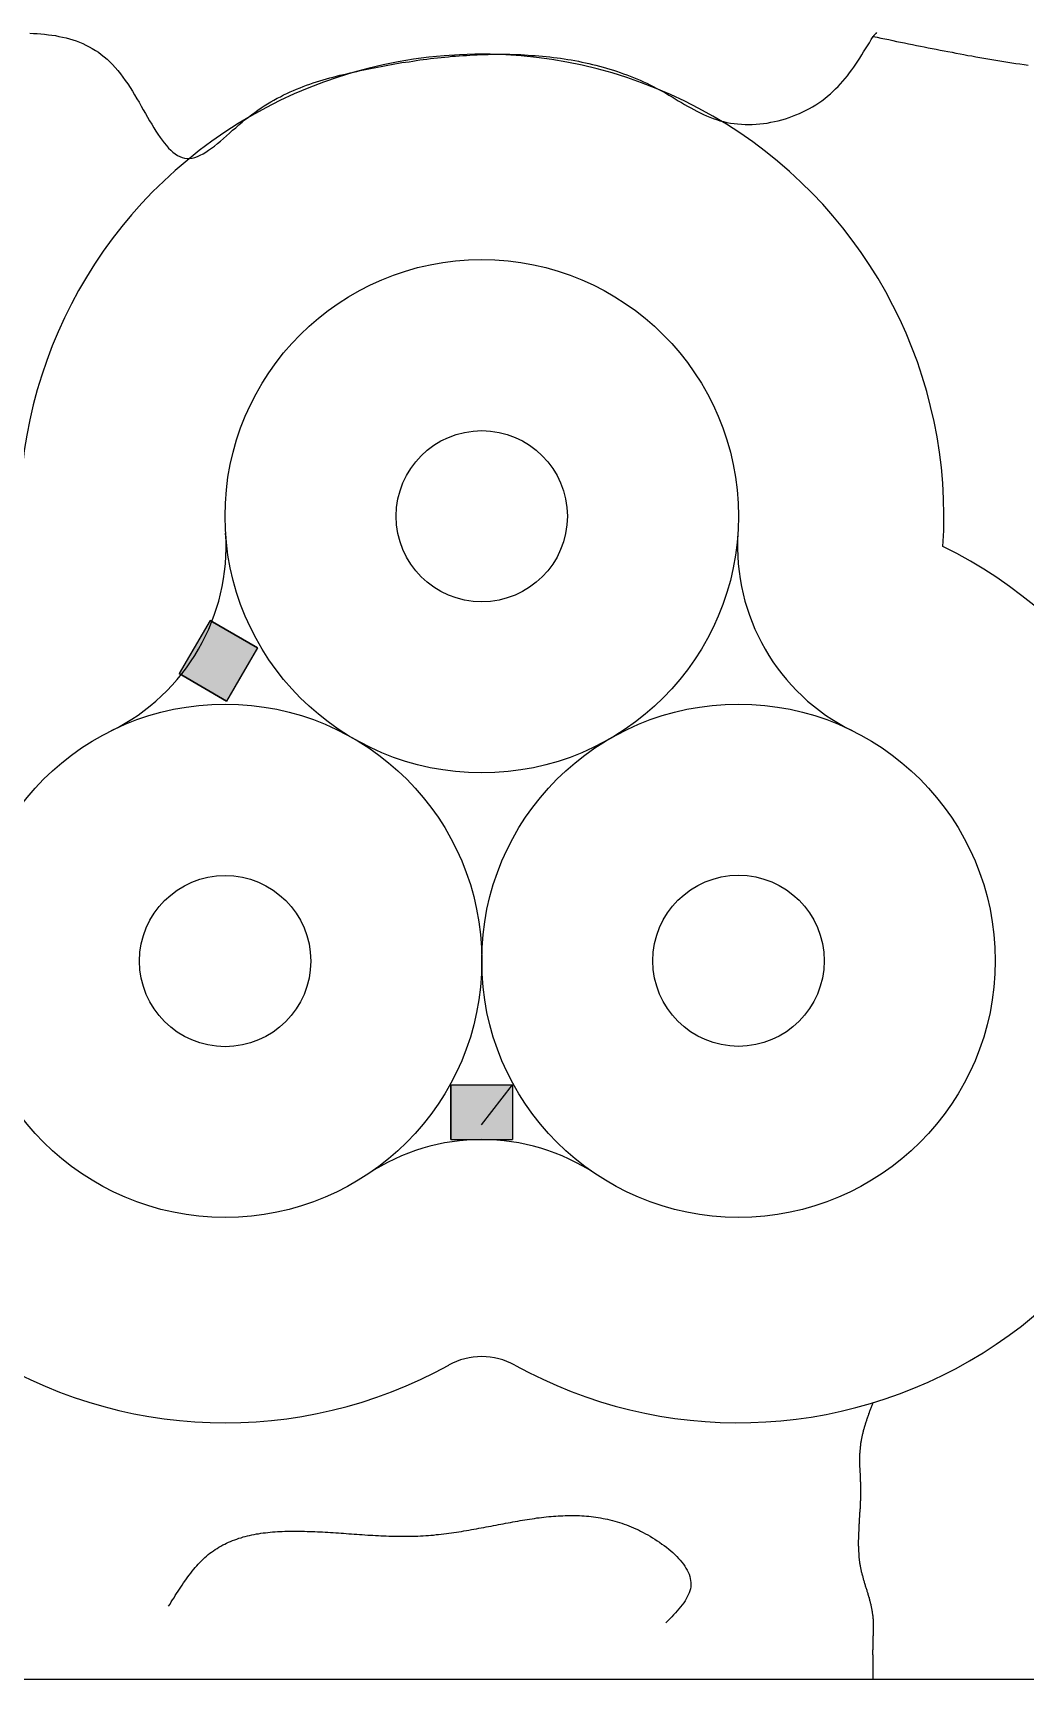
# Model space of a CAD drawing. Extents: x 443 to 1217, y -1921 to -677.
# Drawn here: x 666.77 to 676.18, y -761.3 to -745.69 of the extents above; entities that cross this region are included whole.
import ezdxf

# ---------------------------------------------------------------- set-up
doc = ezdxf.new("R2010")
doc.units = 0
doc.header["$MEASUREMENT"] = 0
for name, color, linetype in [('1', 7, 'CONTINUOUS'), ('3', 8, 'CONTINUOUS'), ('5', 7, 'CONTINUOUS')]:
    doc.layers.add(name, color=color, linetype=linetype)

msp = doc.modelspace()

# ---------------------------------------------------------------- linework, layer by layer
at = {"layer": '1', "color": 7}
for p, q in [((666.737, -745.69), (666.773, -745.693)), ((666.773, -745.693), (666.808, -745.694)), ((666.808, -745.694), (666.843, -745.696)), ((666.843, -745.696), (666.878, -745.699)), ((666.878, -745.699), (666.913, -745.704)), ((666.913, -745.704), (666.947, -745.708)), ((666.947, -745.708), (666.981, -745.713)), ((666.981, -745.713), (667.014, -745.72)), ((667.014, -745.72), (667.048, -745.726)), ((667.048, -745.726), (667.081, -745.734)), ((667.081, -745.734), (667.113, -745.743)), ((667.113, -745.743), (667.145, -745.753)), ((667.145, -745.753), (667.178, -745.763)), ((667.178, -745.763), (667.208, -745.775)), ((667.208, -745.775), (667.24, -745.789)), ((667.24, -745.789), (667.27, -745.803)), ((667.27, -745.803), (667.3, -745.818)), ((667.3, -745.818), (667.33, -745.834)), ((674.664, -745.839), (674.682, -745.809)), ((674.682, -745.809), (674.7, -745.78)), ((674.7, -745.78), (674.717, -745.75)), ((674.717, -745.75), (674.735, -745.72)), ((674.743, -745.711), (674.735, -745.72)), ((674.735, -745.72), (674.773, -745.727)), ((674.753, -745.702), (674.743, -745.711)), ((674.761, -745.694), (674.753, -745.702)), ((674.769, -745.684), (674.761, -745.694)), ((674.773, -745.727), (674.81, -745.736)), ((674.81, -745.736), (674.847, -745.744)), ((674.847, -745.744), (674.884, -745.751)), ((674.884, -745.751), (674.922, -745.759)), ((674.922, -745.759), (674.959, -745.767)), ((674.959, -745.767), (674.996, -745.774)), ((674.996, -745.774), (675.034, -745.782)), ((675.034, -745.782), (675.071, -745.79)), ((675.071, -745.79), (675.108, -745.797)), ((675.108, -745.797), (675.147, -745.805)), ((675.147, -745.805), (675.184, -745.812)), ((675.184, -745.812), (675.221, -745.82)), ((675.221, -745.82), (675.259, -745.828)), ((667.33, -745.834), (667.359, -745.853)), ((667.359, -745.853), (667.388, -745.871)), ((667.388, -745.871), (667.415, -745.892)), ((667.415, -745.892), (667.444, -745.914)), ((667.444, -745.914), (667.47, -745.937)), ((667.47, -745.937), (667.497, -745.961)), ((667.497, -745.961), (667.522, -745.987)), ((670.201, -745.981), (670.235, -745.975)), ((670.235, -745.975), (670.267, -745.969)), ((670.267, -745.969), (670.301, -745.964)), ((670.301, -745.964), (670.335, -745.96)), ((670.335, -745.96), (670.369, -745.954)), ((670.369, -745.954), (670.401, -745.95)), ((670.401, -745.95), (670.435, -745.944)), ((670.435, -745.944), (670.469, -745.94)), ((670.469, -745.94), (670.503, -745.936)), ((670.503, -745.936), (670.537, -745.931)), ((670.537, -745.931), (670.57, -745.927)), ((670.57, -745.927), (670.604, -745.924)), ((670.604, -745.924), (670.638, -745.919)), ((670.638, -745.919), (670.673, -745.916)), ((670.673, -745.916), (670.707, -745.913)), ((670.707, -745.913), (670.74, -745.909)), ((670.74, -745.909), (670.774, -745.907)), ((670.774, -745.907), (670.809, -745.904)), ((670.809, -745.904), (670.843, -745.902)), ((670.843, -745.902), (670.878, -745.9)), ((670.878, -745.9), (670.912, -745.898)), ((670.912, -745.898), (670.945, -745.895)), ((670.945, -745.895), (670.98, -745.894)), ((670.98, -745.894), (671.014, -745.893)), ((671.014, -745.893), (671.049, -745.892)), ((671.049, -745.892), (671.084, -745.891)), ((671.084, -745.891), (671.117, -745.89)), ((671.117, -745.89), (671.152, -745.89)), ((671.152, -745.89), (671.187, -745.889)), ((671.187, -745.889), (671.221, -745.89)), ((671.221, -745.89), (671.256, -745.89)), ((671.256, -745.89), (671.29, -745.89)), ((671.29, -745.89), (671.325, -745.891)), ((671.325, -745.891), (671.359, -745.892)), ((671.359, -745.892), (671.393, -745.893)), ((671.393, -745.893), (671.428, -745.895)), ((671.428, -745.895), (671.463, -745.898)), ((671.463, -745.898), (671.497, -745.9)), ((671.497, -745.9), (671.532, -745.902)), ((671.532, -745.902), (671.565, -745.905)), ((671.565, -745.905), (671.6, -745.908)), ((671.6, -745.908), (671.634, -745.912)), ((671.634, -745.912), (671.669, -745.915)), ((671.669, -745.915), (671.703, -745.919)), ((671.703, -745.919), (671.738, -745.924)), ((671.738, -745.924), (671.771, -745.928)), ((671.771, -745.928), (671.805, -745.933)), ((671.805, -745.933), (671.839, -745.939)), ((671.839, -745.939), (671.873, -745.944)), ((671.873, -745.944), (671.907, -745.95)), ((671.907, -745.95), (671.94, -745.956)), ((671.94, -745.956), (671.974, -745.964)), ((671.974, -745.964), (672.008, -745.971)), ((672.008, -745.971), (672.041, -745.978)), ((672.041, -745.978), (672.074, -745.986)), ((674.572, -745.983), (674.591, -745.954)), ((674.591, -745.954), (674.609, -745.926)), ((674.609, -745.926), (674.628, -745.896)), ((674.628, -745.896), (674.646, -745.868)), ((674.646, -745.868), (674.664, -745.839)), ((675.259, -745.828), (675.296, -745.834)), ((675.296, -745.834), (675.334, -745.842)), ((675.334, -745.842), (675.371, -745.85)), ((675.371, -745.85), (675.409, -745.857)), ((675.409, -745.857), (675.446, -745.864)), ((675.446, -745.864), (675.484, -745.871)), ((675.484, -745.871), (675.521, -745.878)), ((675.521, -745.878), (675.56, -745.886)), ((675.56, -745.886), (675.597, -745.892)), ((675.597, -745.892), (675.635, -745.9)), ((675.635, -745.9), (675.673, -745.906)), ((675.673, -745.906), (675.71, -745.913)), ((675.71, -745.913), (675.748, -745.92)), ((675.748, -745.92), (675.786, -745.927)), ((675.786, -745.927), (675.824, -745.933)), ((675.824, -745.933), (675.863, -745.94)), ((675.863, -745.94), (675.9, -745.947)), ((675.9, -745.947), (675.938, -745.952)), ((675.938, -745.952), (675.976, -745.959)), ((675.976, -745.959), (676.014, -745.965)), ((676.014, -745.965), (676.052, -745.971)), ((676.052, -745.971), (676.09, -745.976)), ((676.09, -745.976), (676.128, -745.981)), ((667.522, -745.987), (667.547, -746.015)), ((667.547, -746.015), (667.572, -746.044)), ((667.572, -746.044), (667.596, -746.074)), ((667.596, -746.074), (667.62, -746.106)), ((667.62, -746.106), (667.643, -746.138)), ((669.487, -746.142), (669.52, -746.132)), ((669.52, -746.132), (669.551, -746.123)), ((669.551, -746.123), (669.583, -746.114)), ((669.583, -746.114), (669.615, -746.106)), ((669.615, -746.106), (669.646, -746.097)), ((669.646, -746.097), (669.679, -746.089)), ((669.679, -746.089), (669.711, -746.082)), ((669.711, -746.082), (669.743, -746.074)), ((669.743, -746.074), (669.775, -746.066)), ((669.775, -746.066), (669.808, -746.059)), ((669.808, -746.059), (669.84, -746.052)), ((669.84, -746.052), (669.872, -746.045)), ((669.872, -746.045), (669.905, -746.038)), ((669.905, -746.038), (669.937, -746.032)), ((669.937, -746.032), (669.97, -746.025)), ((669.97, -746.025), (670.003, -746.018)), ((670.003, -746.018), (670.036, -746.012)), ((670.036, -746.012), (670.069, -746.005)), ((670.069, -746.005), (670.102, -745.999)), ((670.102, -745.999), (670.134, -745.992)), ((670.134, -745.992), (670.168, -745.987)), ((670.168, -745.987), (670.201, -745.981)), ((672.074, -745.986), (672.107, -745.994)), ((672.107, -745.994), (672.141, -746.003)), ((672.141, -746.003), (672.174, -746.012)), ((672.174, -746.012), (672.206, -746.021)), ((672.206, -746.021), (672.239, -746.03)), ((672.239, -746.03), (672.272, -746.041)), ((672.272, -746.041), (672.303, -746.051)), ((672.303, -746.051), (672.336, -746.062)), ((672.336, -746.062), (672.368, -746.074)), ((672.368, -746.074), (672.4, -746.085)), ((672.4, -746.085), (672.432, -746.098)), ((672.432, -746.098), (672.463, -746.11)), ((672.463, -746.11), (672.495, -746.123)), ((672.495, -746.123), (672.526, -746.136)), ((672.526, -746.136), (672.557, -746.15)), ((674.449, -746.145), (674.471, -746.119)), ((674.471, -746.119), (674.492, -746.093)), ((674.492, -746.093), (674.512, -746.065)), ((674.512, -746.065), (674.533, -746.038)), ((674.533, -746.038), (674.553, -746.011)), ((674.553, -746.011), (674.572, -745.983)), ((676.128, -745.981), (676.167, -745.988)), ((676.167, -745.988), (676.205, -745.992)), ((667.643, -746.138), (667.666, -746.171)), ((667.666, -746.171), (667.688, -746.205)), ((667.688, -746.205), (667.71, -746.24)), ((667.71, -746.24), (667.73, -746.275)), ((667.73, -746.275), (667.752, -746.311)), ((669.083, -746.307), (669.114, -746.292)), ((669.114, -746.292), (669.145, -746.276)), ((669.145, -746.276), (669.175, -746.262)), ((669.175, -746.262), (669.206, -746.247)), ((669.206, -746.247), (669.238, -746.233)), ((669.238, -746.233), (669.268, -746.22)), ((669.268, -746.22), (669.3, -746.207)), ((669.3, -746.207), (669.33, -746.195)), ((669.33, -746.195), (669.362, -746.184)), ((669.362, -746.184), (669.393, -746.172)), ((669.393, -746.172), (669.425, -746.162)), ((669.425, -746.162), (669.457, -746.151)), ((669.457, -746.151), (669.487, -746.142)), ((672.557, -746.15), (672.588, -746.165)), ((672.588, -746.165), (672.619, -746.18)), ((672.619, -746.18), (672.65, -746.195)), ((672.65, -746.195), (672.679, -746.21)), ((672.679, -746.21), (672.71, -746.227)), ((672.71, -746.227), (672.74, -746.243)), ((672.74, -746.243), (672.77, -746.26)), ((672.77, -746.26), (672.799, -746.278)), ((672.799, -746.278), (672.829, -746.295)), ((674.278, -746.309), (674.304, -746.288)), ((674.304, -746.288), (674.33, -746.266)), ((674.33, -746.266), (674.355, -746.243)), ((674.355, -746.243), (674.379, -746.219)), ((674.379, -746.219), (674.403, -746.195)), ((674.403, -746.195), (674.426, -746.17)), ((674.426, -746.17), (674.449, -746.145)), ((667.752, -746.311), (667.773, -746.345)), ((667.773, -746.345), (667.794, -746.381)), ((667.794, -746.381), (667.814, -746.416)), ((667.814, -746.416), (667.834, -746.451)), ((668.841, -746.463), (668.87, -746.441)), ((668.87, -746.441), (668.901, -746.42)), ((668.901, -746.42), (668.931, -746.399)), ((668.931, -746.399), (668.961, -746.379)), ((668.961, -746.379), (668.991, -746.361)), ((668.991, -746.361), (669.022, -746.342)), ((669.022, -746.342), (669.052, -746.325)), ((669.052, -746.325), (669.083, -746.307)), ((672.829, -746.295), (672.858, -746.313)), ((672.858, -746.313), (672.887, -746.33)), ((672.887, -746.33), (672.917, -746.348)), ((672.917, -746.348), (672.946, -746.365)), ((672.946, -746.365), (672.976, -746.381)), ((672.976, -746.381), (673.006, -746.399)), ((673.006, -746.399), (673.036, -746.415)), ((673.036, -746.415), (673.065, -746.43)), ((673.065, -746.43), (673.096, -746.446)), ((673.096, -746.446), (673.126, -746.461)), ((674.037, -746.451), (674.07, -746.436)), ((674.07, -746.436), (674.101, -746.421)), ((674.101, -746.421), (674.132, -746.404)), ((674.132, -746.404), (674.162, -746.387)), ((674.162, -746.387), (674.193, -746.368)), ((674.193, -746.368), (674.221, -746.35)), ((674.221, -746.35), (674.25, -746.33)), ((674.25, -746.33), (674.278, -746.309)), ((667.834, -746.451), (667.853, -746.486)), ((667.853, -746.486), (667.874, -746.52)), ((667.874, -746.52), (667.894, -746.554)), ((667.894, -746.554), (667.913, -746.586)), ((667.913, -746.586), (667.933, -746.618)), ((668.661, -746.611), (668.69, -746.586)), ((668.69, -746.586), (668.721, -746.56)), ((668.721, -746.56), (668.75, -746.535)), ((668.75, -746.535), (668.78, -746.51)), ((668.78, -746.51), (668.81, -746.486)), ((668.81, -746.486), (668.841, -746.463)), ((673.126, -746.461), (673.157, -746.474)), ((673.157, -746.474), (673.188, -746.487)), ((673.188, -746.487), (673.22, -746.499)), ((673.22, -746.499), (673.251, -746.51)), ((673.251, -746.51), (673.283, -746.52)), ((673.283, -746.52), (673.316, -746.529)), ((673.316, -746.529), (673.349, -746.536)), ((673.349, -746.536), (673.383, -746.543)), ((673.383, -746.543), (673.417, -746.547)), ((673.417, -746.547), (673.451, -746.551)), ((673.451, -746.551), (673.486, -746.554)), ((673.486, -746.554), (673.521, -746.556)), ((673.521, -746.556), (673.555, -746.556)), ((673.555, -746.556), (673.59, -746.556)), ((673.59, -746.556), (673.625, -746.554)), ((673.625, -746.554), (673.66, -746.55)), ((673.66, -746.55), (673.696, -746.547)), ((673.696, -746.547), (673.731, -746.542)), ((673.731, -746.542), (673.766, -746.535)), ((673.766, -746.535), (673.801, -746.529)), ((673.801, -746.529), (673.836, -746.52)), ((673.836, -746.52), (673.869, -746.511)), ((673.869, -746.511), (673.904, -746.501)), ((673.904, -746.501), (673.938, -746.49)), ((673.938, -746.49), (673.972, -746.478)), ((673.972, -746.478), (674.004, -746.465)), ((674.004, -746.465), (674.037, -746.451)), ((667.933, -746.618), (667.953, -746.648)), ((667.953, -746.648), (667.973, -746.678)), ((667.973, -746.678), (667.993, -746.705)), ((667.993, -746.705), (668.013, -746.731)), ((668.013, -746.731), (668.033, -746.756)), ((668.033, -746.756), (668.054, -746.779)), ((668.46, -746.78), (668.489, -746.76)), ((668.489, -746.76), (668.517, -746.737)), ((668.517, -746.737), (668.545, -746.713)), ((668.545, -746.713), (668.574, -746.689)), ((668.574, -746.689), (668.603, -746.664)), ((668.603, -746.664), (668.632, -746.637)), ((668.632, -746.637), (668.661, -746.611)), ((668.054, -746.779), (668.075, -746.8)), ((668.075, -746.8), (668.095, -746.818)), ((668.095, -746.818), (668.117, -746.835)), ((668.117, -746.835), (668.139, -746.849)), ((668.139, -746.849), (668.161, -746.86)), ((668.161, -746.86), (668.183, -746.869)), ((668.183, -746.869), (668.205, -746.875)), ((668.205, -746.875), (668.229, -746.878)), ((668.229, -746.878), (668.253, -746.878)), ((668.253, -746.878), (668.277, -746.875)), ((668.277, -746.875), (668.302, -746.869)), ((668.302, -746.869), (668.328, -746.86)), ((668.328, -746.86), (668.354, -746.848)), ((668.354, -746.848), (668.38, -746.835)), ((668.38, -746.835), (668.406, -746.818)), ((668.406, -746.818), (668.433, -746.8)), ((668.433, -746.8), (668.46, -746.78)), ((674.694, -758.792), (674.696, -758.785)), ((674.696, -758.785), (674.7, -758.777)), ((674.7, -758.777), (674.703, -758.769)), ((674.703, -758.769), (674.705, -758.761)), ((674.705, -758.761), (674.708, -758.753)), ((674.708, -758.753), (674.712, -758.745)), ((674.712, -758.745), (674.714, -758.738)), ((674.714, -758.738), (674.717, -758.729)), ((674.717, -758.729), (674.72, -758.721)), ((674.72, -758.721), (674.723, -758.714)), ((674.723, -758.714), (674.726, -758.706)), ((674.726, -758.706), (674.729, -758.697)), ((674.729, -758.697), (674.732, -758.69)), ((674.732, -758.69), (674.735, -758.682)), ((674.645, -758.944), (674.647, -758.936)), ((674.647, -758.936), (674.65, -758.927)), ((674.65, -758.927), (674.653, -758.92)), ((674.653, -758.92), (674.655, -758.912)), ((674.655, -758.912), (674.657, -758.903)), ((674.657, -758.903), (674.659, -758.896)), ((674.659, -758.896), (674.662, -758.888)), ((674.662, -758.888), (674.664, -758.881)), ((674.664, -758.881), (674.667, -758.872)), ((674.667, -758.872), (674.669, -758.864)), ((674.669, -758.864), (674.672, -758.857)), ((674.672, -758.857), (674.675, -758.848)), ((674.675, -758.848), (674.677, -758.84)), ((674.677, -758.84), (674.68, -758.833)), ((674.68, -758.833), (674.682, -758.825)), ((674.682, -758.825), (674.686, -758.816)), ((674.686, -758.816), (674.688, -758.809)), ((674.688, -758.809), (674.691, -758.801)), ((674.691, -758.801), (674.694, -758.792)), ((674.616, -759.105), (674.617, -759.097)), ((674.617, -759.097), (674.618, -759.089)), ((674.618, -759.081), (674.619, -759.073)), ((674.618, -759.089), (674.618, -759.081)), ((674.619, -759.073), (674.62, -759.065)), ((674.62, -759.065), (674.622, -759.057)), ((674.622, -759.057), (674.623, -759.048)), ((674.623, -759.048), (674.625, -759.041)), ((674.625, -759.041), (674.626, -759.032)), ((674.626, -759.032), (674.628, -759.024)), ((674.628, -759.024), (674.629, -759.016)), ((674.629, -759.016), (674.631, -759.008)), ((674.631, -759.008), (674.632, -759)), ((674.632, -759), (674.634, -758.992)), ((674.634, -758.992), (674.635, -758.984)), ((674.635, -758.984), (674.638, -758.976)), ((674.638, -758.976), (674.64, -758.968)), ((674.64, -758.968), (674.642, -758.96)), ((674.642, -758.96), (674.644, -758.951)), ((674.644, -758.951), (674.645, -758.944)), ((674.61, -759.204), (674.611, -759.196)), ((674.61, -759.213), (674.61, -759.204)), ((674.61, -759.221), (674.61, -759.213)), ((674.61, -759.229), (674.61, -759.221)), ((674.61, -759.237), (674.61, -759.229)), ((674.61, -759.246), (674.61, -759.237)), ((674.611, -759.254), (674.61, -759.246)), ((674.611, -759.163), (674.613, -759.155)), ((674.611, -759.172), (674.611, -759.163)), ((674.611, -759.179), (674.611, -759.172)), ((674.611, -759.188), (674.611, -759.179)), ((674.611, -759.196), (674.611, -759.188)), ((674.611, -759.262), (674.611, -759.254)), ((674.613, -759.147), (674.614, -759.138)), ((674.613, -759.155), (674.613, -759.147)), ((674.614, -759.13), (674.615, -759.121)), ((674.614, -759.138), (674.614, -759.13)), ((674.615, -759.114), (674.616, -759.105)), ((674.615, -759.121), (674.615, -759.114)), ((674.611, -759.271), (674.611, -759.262)), ((674.611, -759.278), (674.611, -759.271)), ((674.611, -759.287), (674.611, -759.278)), ((674.611, -759.296), (674.611, -759.287)), ((674.613, -759.303), (674.611, -759.296)), ((674.613, -759.312), (674.613, -759.303)), ((674.613, -759.321), (674.613, -759.312)), ((674.614, -759.329), (674.613, -759.321)), ((674.614, -759.337), (674.614, -759.329)), ((674.614, -759.346), (674.614, -759.337)), ((674.615, -759.354), (674.614, -759.346)), ((674.615, -759.362), (674.615, -759.354)), ((674.615, -759.371), (674.615, -759.362)), ((674.615, -759.379), (674.615, -759.371)), ((674.616, -759.387), (674.615, -759.379)), ((674.616, -759.396), (674.616, -759.387)), ((674.616, -759.405), (674.616, -759.396)), ((674.617, -759.412), (674.616, -759.405)), ((674.617, -759.421), (674.617, -759.412)), ((674.617, -759.43), (674.617, -759.421)), ((674.618, -759.437), (674.617, -759.43)), ((674.618, -759.446), (674.618, -759.437)), ((674.618, -759.455), (674.618, -759.446)), ((674.618, -759.463), (674.618, -759.455)), ((674.619, -759.471), (674.618, -759.463)), ((674.619, -759.48), (674.619, -759.471)), ((674.619, -759.489), (674.619, -759.48)), ((674.619, -759.496), (674.619, -759.489)), ((674.619, -759.505), (674.619, -759.496)), ((674.619, -759.514), (674.619, -759.505)), ((674.619, -759.521), (674.619, -759.514)), ((674.619, -759.53), (674.619, -759.521)), ((674.619, -759.539), (674.619, -759.53)), ((674.619, -759.548), (674.619, -759.539)), ((674.619, -759.555), (674.619, -759.548)), ((674.619, -759.564), (674.619, -759.555)), ((674.619, -759.573), (674.619, -759.564)), ((674.611, -759.724), (674.613, -759.715)), ((674.613, -759.707), (674.614, -759.699)), ((674.613, -759.715), (674.613, -759.707)), ((674.614, -759.69), (674.615, -759.682)), ((674.614, -759.699), (674.614, -759.69)), ((674.615, -759.665), (674.616, -759.657)), ((674.615, -759.673), (674.615, -759.665)), ((674.615, -759.682), (674.615, -759.673)), ((674.616, -759.64), (674.617, -759.631)), ((674.616, -759.648), (674.616, -759.64)), ((674.616, -759.657), (674.616, -759.648)), ((674.617, -759.614), (674.618, -759.606)), ((674.617, -759.623), (674.617, -759.614)), ((674.617, -759.631), (674.617, -759.623)), ((674.618, -759.58), (674.619, -759.573)), ((674.618, -759.589), (674.618, -759.58)), ((674.618, -759.598), (674.618, -759.589)), ((674.618, -759.606), (674.618, -759.598)), ((670.95, -759.882), (670.973, -759.878)), ((670.973, -759.878), (670.997, -759.873)), ((670.997, -759.873), (671.019, -759.869)), ((671.019, -759.869), (671.042, -759.865)), ((671.042, -759.865), (671.066, -759.86)), ((671.066, -759.86), (671.089, -759.856)), ((671.089, -759.856), (671.112, -759.852)), ((671.112, -759.852), (671.136, -759.847)), ((671.136, -759.847), (671.159, -759.842)), ((671.159, -759.842), (671.182, -759.837)), ((671.182, -759.837), (671.205, -759.833)), ((671.205, -759.833), (671.228, -759.829)), ((671.228, -759.829), (671.25, -759.824)), ((671.25, -759.824), (671.273, -759.82)), ((671.273, -759.82), (671.296, -759.817)), ((671.296, -759.817), (671.319, -759.812)), ((671.319, -759.812), (671.342, -759.808)), ((671.342, -759.808), (671.365, -759.804)), ((671.365, -759.804), (671.388, -759.8)), ((671.388, -759.8), (671.411, -759.796)), ((671.411, -759.796), (671.434, -759.793)), ((671.434, -759.793), (671.456, -759.788)), ((671.456, -759.788), (671.478, -759.785)), ((671.478, -759.785), (671.501, -759.782)), ((671.501, -759.782), (671.524, -759.779)), ((671.524, -759.779), (671.547, -759.775)), ((671.547, -759.775), (671.569, -759.773)), ((671.569, -759.773), (671.592, -759.77)), ((671.592, -759.77), (671.614, -759.768)), ((671.614, -759.768), (671.636, -759.764)), ((671.636, -759.764), (671.659, -759.762)), ((671.659, -759.762), (671.682, -759.76)), ((671.682, -759.76), (671.704, -759.759)), ((671.704, -759.759), (671.727, -759.757)), ((671.727, -759.757), (671.748, -759.756)), ((671.748, -759.756), (671.771, -759.755)), ((671.771, -759.755), (671.793, -759.754)), ((671.793, -759.754), (671.816, -759.752)), ((671.816, -759.752), (671.838, -759.751)), ((671.838, -759.751), (671.861, -759.751)), ((671.861, -759.751), (671.883, -759.751)), ((671.883, -759.751), (671.905, -759.751)), ((671.905, -759.751), (671.927, -759.752)), ((671.927, -759.752), (671.95, -759.752)), ((671.95, -759.752), (671.972, -759.754)), ((671.972, -759.754), (671.995, -759.756)), ((671.995, -759.756), (672.017, -759.757)), ((672.017, -759.757), (672.039, -759.759)), ((672.039, -759.759), (672.061, -759.761)), ((672.061, -759.761), (672.084, -759.764)), ((672.084, -759.764), (672.106, -759.768)), ((672.106, -759.768), (672.129, -759.771)), ((672.129, -759.771), (672.151, -759.774)), ((672.151, -759.774), (672.174, -759.779)), ((672.174, -759.779), (672.195, -759.783)), ((672.195, -759.783), (672.218, -759.787)), ((672.218, -759.787), (672.24, -759.793)), ((672.24, -759.793), (672.263, -759.798)), ((672.263, -759.798), (672.285, -759.805)), ((672.285, -759.805), (672.308, -759.811)), ((672.308, -759.811), (672.329, -759.818)), ((672.329, -759.818), (672.352, -759.825)), ((672.352, -759.825), (672.374, -759.833)), ((672.374, -759.833), (672.397, -759.841)), ((672.397, -759.841), (672.419, -759.849)), ((672.419, -759.849), (672.442, -759.858)), ((672.442, -759.858), (672.463, -759.868)), ((672.463, -759.868), (672.486, -759.878)), ((672.486, -759.878), (672.509, -759.889)), ((674.603, -759.866), (674.604, -759.858)), ((674.603, -759.875), (674.603, -759.866)), ((674.603, -759.883), (674.603, -759.875)), ((674.604, -759.849), (674.605, -759.841)), ((674.604, -759.858), (674.604, -759.849)), ((674.605, -759.833), (674.606, -759.824)), ((674.605, -759.841), (674.605, -759.833)), ((674.606, -759.808), (674.607, -759.799)), ((674.606, -759.816), (674.606, -759.808)), ((674.606, -759.824), (674.606, -759.816)), ((674.607, -759.791), (674.608, -759.783)), ((674.607, -759.799), (674.607, -759.791)), ((674.608, -759.774), (674.609, -759.766)), ((674.608, -759.783), (674.608, -759.774)), ((674.609, -759.757), (674.61, -759.749)), ((674.609, -759.766), (674.609, -759.757)), ((674.61, -759.74), (674.611, -759.732)), ((674.61, -759.749), (674.61, -759.74)), ((674.611, -759.732), (674.611, -759.724)), ((668.549, -760.041), (668.567, -760.031)), ((668.567, -760.031), (668.586, -760.023)), ((668.586, -760.023), (668.604, -760.013)), ((668.604, -760.013), (668.623, -760.005)), ((668.623, -760.005), (668.642, -759.997)), ((668.642, -759.997), (668.661, -759.989)), ((668.661, -759.989), (668.681, -759.981)), ((668.681, -759.981), (668.7, -759.975)), ((668.7, -759.975), (668.72, -759.968)), ((668.72, -759.968), (668.741, -759.962)), ((668.741, -759.962), (668.76, -759.955)), ((668.76, -759.955), (668.781, -759.95)), ((668.781, -759.95), (668.802, -759.945)), ((668.802, -759.945), (668.822, -759.94)), ((668.822, -759.94), (668.844, -759.936)), ((668.844, -759.936), (668.865, -759.931)), ((668.865, -759.931), (668.887, -759.927)), ((668.887, -759.927), (668.907, -759.924)), ((668.907, -759.924), (668.929, -759.92)), ((668.929, -759.92), (668.951, -759.917)), ((668.951, -759.917), (668.974, -759.915)), ((668.974, -759.915), (668.996, -759.912)), ((668.996, -759.912), (669.017, -759.909)), ((669.017, -759.909), (669.04, -759.907)), ((669.04, -759.907), (669.063, -759.906)), ((669.063, -759.906), (669.086, -759.904)), ((669.086, -759.904), (669.109, -759.903)), ((669.109, -759.903), (669.132, -759.902)), ((669.132, -759.902), (669.155, -759.901)), ((669.155, -759.901), (669.178, -759.901)), ((669.178, -759.901), (669.202, -759.9)), ((669.202, -759.9), (669.224, -759.9)), ((669.224, -759.9), (669.248, -759.9)), ((669.248, -759.9), (669.272, -759.9)), ((669.272, -759.9), (669.296, -759.9)), ((669.296, -759.9), (669.32, -759.901)), ((669.32, -759.901), (669.344, -759.901)), ((669.344, -759.901), (669.368, -759.902)), ((669.368, -759.902), (669.392, -759.903)), ((669.392, -759.903), (669.416, -759.903)), ((669.416, -759.903), (669.441, -759.904)), ((669.441, -759.904), (669.465, -759.905)), ((669.465, -759.905), (669.49, -759.907)), ((669.49, -759.907), (669.514, -759.908)), ((669.514, -759.908), (669.539, -759.909)), ((669.539, -759.909), (669.564, -759.91)), ((669.564, -759.91), (669.59, -759.913)), ((669.59, -759.913), (669.614, -759.914)), ((669.614, -759.914), (669.639, -759.916)), ((669.639, -759.916), (669.664, -759.917)), ((669.664, -759.917), (669.689, -759.919)), ((669.689, -759.919), (669.714, -759.92)), ((669.714, -759.92), (669.739, -759.922)), ((669.739, -759.922), (669.764, -759.925)), ((669.764, -759.925), (669.79, -759.926)), ((669.79, -759.926), (669.815, -759.928)), ((669.815, -759.928), (669.84, -759.93)), ((669.84, -759.93), (669.865, -759.931)), ((669.865, -759.931), (669.89, -759.933)), ((669.89, -759.933), (669.915, -759.934)), ((669.915, -759.934), (669.942, -759.937)), ((669.942, -759.937), (669.967, -759.938)), ((669.967, -759.938), (669.992, -759.939)), ((669.992, -759.939), (670.017, -759.941)), ((670.017, -759.941), (670.043, -759.942)), ((670.043, -759.942), (670.068, -759.943)), ((670.068, -759.943), (670.093, -759.944)), ((670.093, -759.944), (670.118, -759.945)), ((670.118, -759.945), (670.143, -759.946)), ((670.143, -759.946), (670.169, -759.946)), ((670.169, -759.946), (670.194, -759.948)), ((670.194, -759.948), (670.219, -759.948)), ((670.219, -759.948), (670.245, -759.949)), ((670.245, -759.949), (670.27, -759.949)), ((670.27, -759.949), (670.295, -759.949)), ((670.295, -759.949), (670.32, -759.949)), ((670.32, -759.949), (670.345, -759.949)), ((670.345, -759.949), (670.37, -759.948)), ((670.37, -759.948), (670.394, -759.946)), ((670.394, -759.946), (670.419, -759.946)), ((670.419, -759.946), (670.444, -759.945)), ((670.444, -759.945), (670.469, -759.943)), ((670.469, -759.943), (670.493, -759.942)), ((670.493, -759.942), (670.518, -759.94)), ((670.518, -759.94), (670.542, -759.939)), ((670.542, -759.939), (670.567, -759.937)), ((670.567, -759.937), (670.591, -759.933)), ((670.591, -759.933), (670.615, -759.931)), ((670.615, -759.931), (670.639, -759.929)), ((670.639, -759.929), (670.664, -759.926)), ((670.664, -759.926), (670.688, -759.922)), ((670.688, -759.922), (670.712, -759.919)), ((670.712, -759.919), (670.736, -759.916)), ((670.736, -759.916), (670.76, -759.913)), ((670.76, -759.913), (670.784, -759.909)), ((670.784, -759.909), (670.807, -759.905)), ((670.807, -759.905), (670.831, -759.902)), ((670.831, -759.902), (670.855, -759.897)), ((670.855, -759.897), (670.879, -759.894)), ((670.879, -759.894), (670.902, -759.89)), ((670.902, -759.89), (670.926, -759.885)), ((670.926, -759.885), (670.95, -759.882)), ((672.509, -759.889), (672.531, -759.9)), ((672.531, -759.9), (672.554, -759.912)), ((672.554, -759.912), (672.577, -759.924)), ((672.577, -759.924), (672.599, -759.936)), ((672.599, -759.936), (672.621, -759.949)), ((672.621, -759.949), (672.644, -759.963)), ((672.644, -759.963), (672.666, -759.977)), ((672.666, -759.977), (672.689, -759.991)), ((672.689, -759.991), (672.711, -760.006)), ((672.711, -760.006), (672.733, -760.022)), ((672.733, -760.022), (672.754, -760.037)), ((674.598, -759.982), (674.599, -759.975)), ((674.598, -759.991), (674.598, -759.982)), ((674.598, -759.999), (674.598, -759.991)), ((674.598, -760.007), (674.598, -759.999)), ((674.598, -760.016), (674.598, -760.007)), ((674.598, -760.024), (674.598, -760.016)), ((674.598, -760.033), (674.598, -760.024)), ((674.598, -760.04), (674.598, -760.033)), ((674.599, -759.941), (674.601, -759.933)), ((674.599, -759.95), (674.599, -759.941)), ((674.599, -759.957), (674.599, -759.95)), ((674.599, -759.966), (674.599, -759.957)), ((674.599, -759.975), (674.599, -759.966)), ((674.601, -759.908), (674.602, -759.9)), ((674.601, -759.916), (674.601, -759.908)), ((674.601, -759.925), (674.601, -759.916)), ((674.601, -759.933), (674.601, -759.925)), ((674.602, -759.891), (674.603, -759.883)), ((674.602, -759.9), (674.602, -759.891)), ((668.35, -760.196), (668.366, -760.181)), ((668.366, -760.181), (668.381, -760.165)), ((668.381, -760.165), (668.396, -760.151)), ((668.396, -760.151), (668.413, -760.137)), ((668.413, -760.137), (668.429, -760.123)), ((668.429, -760.123), (668.445, -760.11)), ((668.445, -760.11), (668.462, -760.098)), ((668.462, -760.098), (668.479, -760.086)), ((668.479, -760.086), (668.496, -760.074)), ((668.496, -760.074), (668.514, -760.063)), ((668.514, -760.063), (668.531, -760.052)), ((668.531, -760.052), (668.549, -760.041)), ((672.754, -760.037), (672.776, -760.053)), ((672.776, -760.053), (672.797, -760.071)), ((672.797, -760.071), (672.817, -760.087)), ((672.817, -760.087), (672.836, -760.104)), ((672.836, -760.104), (672.855, -760.122)), ((672.855, -760.122), (672.873, -760.14)), ((672.873, -760.14), (672.89, -760.158)), ((672.89, -760.158), (672.906, -760.176)), ((672.906, -760.176), (672.922, -760.195)), ((674.599, -760.049), (674.598, -760.04)), ((674.599, -760.058), (674.599, -760.049)), ((674.599, -760.065), (674.599, -760.058)), ((674.599, -760.074), (674.599, -760.065)), ((674.601, -760.082), (674.599, -760.074)), ((674.601, -760.09), (674.601, -760.082)), ((674.601, -760.098), (674.601, -760.09)), ((674.602, -760.107), (674.601, -760.098)), ((674.602, -760.114), (674.602, -760.107)), ((674.603, -760.123), (674.602, -760.114)), ((674.603, -760.132), (674.603, -760.123)), ((674.604, -760.139), (674.603, -760.132)), ((674.605, -760.148), (674.604, -760.139)), ((674.605, -760.156), (674.605, -760.148)), ((674.606, -760.164), (674.605, -760.156)), ((674.607, -760.172), (674.606, -760.164)), ((674.608, -760.181), (674.607, -760.172)), ((674.609, -760.188), (674.608, -760.181)), ((674.61, -760.196), (674.609, -760.188)), ((668.222, -760.353), (668.236, -760.334)), ((668.236, -760.334), (668.249, -760.316)), ((668.249, -760.316), (668.263, -760.297)), ((668.263, -760.297), (668.277, -760.28)), ((668.277, -760.28), (668.292, -760.262)), ((668.292, -760.262), (668.306, -760.245)), ((668.306, -760.245), (668.32, -760.229)), ((668.32, -760.229), (668.335, -760.212)), ((668.335, -760.212), (668.35, -760.196)), ((672.922, -760.195), (672.936, -760.213)), ((672.936, -760.213), (672.949, -760.233)), ((672.949, -760.233), (672.961, -760.252)), ((672.961, -760.252), (672.972, -760.271)), ((672.972, -760.271), (672.982, -760.29)), ((672.982, -760.29), (672.99, -760.309)), ((672.99, -760.309), (672.996, -760.329)), ((672.996, -760.329), (673.002, -760.349)), ((674.611, -760.205), (674.61, -760.196)), ((674.613, -760.212), (674.611, -760.205)), ((674.614, -760.221), (674.613, -760.212)), ((674.616, -760.229), (674.614, -760.221)), ((674.617, -760.237), (674.616, -760.229)), ((674.618, -760.245), (674.617, -760.237)), ((674.62, -760.254), (674.618, -760.245)), ((674.621, -760.261), (674.62, -760.254)), ((674.623, -760.269), (674.621, -760.261)), ((674.626, -760.278), (674.623, -760.269)), ((674.627, -760.285), (674.626, -760.278)), ((674.629, -760.294), (674.627, -760.285)), ((674.631, -760.302), (674.629, -760.294)), ((674.633, -760.309), (674.631, -760.302)), ((674.635, -760.318), (674.633, -760.309)), ((674.638, -760.326), (674.635, -760.318)), ((674.64, -760.334), (674.638, -760.326)), ((674.642, -760.342), (674.64, -760.334)), ((674.644, -760.35), (674.642, -760.342)), ((668.117, -760.51), (668.13, -760.49)), ((668.13, -760.49), (668.143, -760.47)), ((668.143, -760.47), (668.156, -760.45)), ((668.156, -760.45), (668.17, -760.43)), ((668.17, -760.43), (668.183, -760.411)), ((668.183, -760.411), (668.196, -760.391)), ((668.196, -760.391), (668.209, -760.373)), ((668.209, -760.373), (668.222, -760.353)), ((672.983, -760.503), (672.973, -760.523)), ((672.991, -760.485), (672.983, -760.503)), ((672.997, -760.465), (672.991, -760.485)), ((673.003, -760.446), (672.997, -760.465)), ((673.002, -760.349), (673.005, -760.368)), ((673.006, -760.427), (673.003, -760.446)), ((673.005, -760.368), (673.007, -760.388)), ((673.007, -760.407), (673.006, -760.427)), ((673.007, -760.388), (673.007, -760.407)), ((674.646, -760.358), (674.644, -760.35)), ((674.649, -760.366), (674.646, -760.358)), ((674.651, -760.374), (674.649, -760.366)), ((674.653, -760.382), (674.651, -760.374)), ((674.655, -760.39), (674.653, -760.382)), ((674.658, -760.398), (674.655, -760.39)), ((674.661, -760.406), (674.658, -760.398)), ((674.663, -760.414), (674.661, -760.406)), ((674.665, -760.422), (674.663, -760.414)), ((674.668, -760.43), (674.665, -760.422)), ((674.67, -760.438), (674.668, -760.43)), ((674.672, -760.447), (674.67, -760.438)), ((674.676, -760.454), (674.672, -760.447)), ((674.678, -760.462), (674.676, -760.454)), ((674.68, -760.471), (674.678, -760.462)), ((674.682, -760.478), (674.68, -760.471)), ((674.686, -760.486), (674.682, -760.478)), ((674.688, -760.495), (674.686, -760.486)), ((674.69, -760.502), (674.688, -760.495)), ((674.692, -760.51), (674.69, -760.502)), ((668.054, -760.612), (668.067, -760.592)), ((668.067, -760.592), (668.079, -760.571)), ((668.079, -760.571), (668.092, -760.551)), ((668.092, -760.551), (668.105, -760.531)), ((668.105, -760.531), (668.117, -760.51)), ((672.878, -760.656), (672.861, -760.676)), ((672.894, -760.637), (672.878, -760.656)), ((672.909, -760.618), (672.894, -760.637)), ((672.924, -760.599), (672.909, -760.618)), ((672.939, -760.58), (672.924, -760.599)), ((672.952, -760.561), (672.939, -760.58)), ((672.964, -760.541), (672.952, -760.561)), ((672.973, -760.523), (672.964, -760.541)), ((674.694, -760.519), (674.692, -760.51)), ((674.696, -760.526), (674.694, -760.519)), ((674.7, -760.534), (674.696, -760.526)), ((674.702, -760.543), (674.7, -760.534)), ((674.704, -760.55), (674.702, -760.543)), ((674.706, -760.559), (674.704, -760.55)), ((674.708, -760.567), (674.706, -760.559)), ((674.711, -760.574), (674.708, -760.567)), ((674.712, -760.583), (674.711, -760.574)), ((674.714, -760.591), (674.712, -760.583)), ((674.716, -760.599), (674.714, -760.591)), ((674.718, -760.607), (674.716, -760.599)), ((674.719, -760.614), (674.718, -760.607)), ((674.722, -760.623), (674.719, -760.614)), ((674.724, -760.631), (674.722, -760.623)), ((674.725, -760.64), (674.724, -760.631)), ((674.726, -760.647), (674.725, -760.64)), ((674.728, -760.656), (674.726, -760.647)), ((674.729, -760.664), (674.728, -760.656)), ((672.789, -760.751), (672.771, -760.769)), ((672.808, -760.732), (672.789, -760.751)), ((672.826, -760.713), (672.808, -760.732)), ((672.844, -760.694), (672.826, -760.713)), ((672.861, -760.676), (672.844, -760.694)), ((674.73, -760.672), (674.729, -760.664)), ((674.731, -760.68), (674.73, -760.672)), ((674.732, -760.689), (674.731, -760.68)), ((674.734, -760.696), (674.732, -760.689)), ((674.735, -760.705), (674.734, -760.696)), ((674.736, -760.713), (674.735, -760.705)), ((674.737, -760.721), (674.736, -760.713)), ((674.737, -760.729), (674.737, -760.721)), ((674.738, -760.738), (674.737, -760.729)), ((674.738, -760.746), (674.738, -760.738)), ((674.739, -760.754), (674.738, -760.746)), ((674.739, -760.763), (674.739, -760.754)), ((674.739, -760.77), (674.739, -760.763)), ((674.739, -760.779), (674.739, -760.77)), ((674.739, -760.788), (674.739, -760.779)), ((674.739, -760.795), (674.739, -760.788)), ((674.739, -760.804), (674.739, -760.795)), ((674.739, -760.812), (674.739, -760.804)), ((674.739, -760.82), (674.739, -760.812)), ((674.735, -760.955), (674.736, -760.946)), ((674.735, -760.962), (674.735, -760.955)), ((674.735, -760.971), (674.735, -760.962)), ((674.735, -760.98), (674.735, -760.971)), ((674.736, -760.921), (674.737, -760.912)), ((674.736, -760.929), (674.736, -760.921)), ((674.736, -760.937), (674.736, -760.929)), ((674.736, -760.946), (674.736, -760.937)), ((674.737, -760.896), (674.738, -760.887)), ((674.737, -760.904), (674.737, -760.896)), ((674.737, -760.912), (674.737, -760.904)), ((674.738, -760.862), (674.739, -760.854)), ((674.738, -760.871), (674.738, -760.862)), ((674.738, -760.879), (674.738, -760.871)), ((674.738, -760.887), (674.738, -760.879)), ((674.739, -760.829), (674.739, -760.82)), ((674.739, -760.837), (674.739, -760.829)), ((674.739, -760.846), (674.739, -760.837)), ((674.739, -760.854), (674.739, -760.846)), ((674.734, -761.029), (674.735, -761.021)), ((674.734, -761.037), (674.734, -761.029)), ((674.734, -761.046), (674.734, -761.037)), ((674.734, -761.054), (674.734, -761.046)), ((674.734, -761.062), (674.734, -761.054)), ((674.734, -761.07), (674.734, -761.062)), ((674.735, -761.079), (674.734, -761.07)), ((674.735, -760.987), (674.735, -760.98)), ((674.735, -760.996), (674.735, -760.987)), ((674.735, -761.004), (674.735, -760.996)), ((674.735, -761.012), (674.735, -761.004)), ((674.735, -761.021), (674.735, -761.012)), ((674.735, -761.087), (674.735, -761.079)), ((674.735, -761.095), (674.735, -761.087)), ((674.735, -761.104), (674.735, -761.095)), ((674.735, -761.113), (674.735, -761.104)), ((674.735, -761.12), (674.735, -761.113)), ((674.735, -761.129), (674.735, -761.12)), ((674.735, -761.137), (674.735, -761.129)), ((674.735, -761.145), (674.735, -761.137)), ((674.735, -761.154), (674.735, -761.145)), ((674.735, -761.162), (674.735, -761.154)), ((674.735, -761.17), (674.735, -761.162)), ((674.735, -761.179), (674.735, -761.17)), ((674.735, -761.187), (674.735, -761.179)), ((674.735, -761.195), (674.735, -761.187)), ((674.735, -761.203), (674.735, -761.195)), ((674.735, -761.212), (674.735, -761.203)), ((674.735, -761.22), (674.735, -761.212)), ((674.735, -761.228), (674.735, -761.22)), ((674.735, -761.237), (674.735, -761.228)), ((674.736, -761.246), (674.735, -761.237)), ((674.735, -761.253), (674.736, -761.246)), ((674.735, -761.262), (674.735, -761.253)), ((674.735, -761.269), (674.735, -761.262)), ((674.735, -761.278), (674.735, -761.269)), ((674.735, -761.287), (674.735, -761.278)), ((674.735, -761.295), (674.735, -761.287)), ((674.735, -761.303), (674.735, -761.295))]:
    msp.add_line(p, q, dxfattribs=at)
at = {"layer": '1', "color": 2, "linetype": 'Continuous'}
msp.add_line((655.256, -761.303), (718.33, -761.303), dxfattribs=at)
at = {"layer": '3', "color": 3, "linetype": 'Continuous'}
for p, q in [((668.447, -751.26), (668.153, -751.765)), ((668.447, -751.26), (668.295, -751.521)), ((668.447, -751.26), (668.896, -751.521)), ((668.896, -751.521), (668.447, -751.26)), ((668.295, -751.521), (668.153, -751.765)), ((668.896, -751.521), (668.602, -752.026)), ((668.896, -751.521), (668.754, -751.765)), ((668.153, -751.765), (668.602, -752.026)), ((668.602, -752.026), (668.153, -751.765)), ((668.754, -751.765), (668.602, -752.026)), ((670.732, -756.186), (671.317, -756.186))]:
    msp.add_line(p, q, dxfattribs=at)
for centre, radius, start, end in [((671.024, -750.272), 4.383, 356.251, 181.6303), ((673.459, -754.489), 4.383, 241.0615, 63.749), ((668.59, -754.489), 4.383, 175.6981, 298.9385), ((671.024, -758.893), 0.649, 61.0615, 118.9385)]:
    msp.add_arc(centre, radius, start, end, dxfattribs=at)
at = {"layer": '3', "color": 7, "linetype": 'Continuous'}
for centre, start, end in [((666.651, -750.559), 296.251, 3.749), ((671.024, -758.133), 56.251, 123.749)]:
    msp.add_arc(centre, 1.948, start, end, dxfattribs=at)
at = {"layer": '3', "color": 3, "linetype": 'Continuous'}
for points in [[(668.447, -751.26), (668.295, -751.521), (668.896, -751.521)], [(668.295, -751.521), (668.153, -751.765), (668.754, -751.765)]]:
    msp.add_solid(points, dxfattribs=at)
at = {"layer": '3', "color": 3, "linetype": 'Continuous', "extrusion": (0, 0, -1)}
for points in [[(-668.295, -751.521), (-668.896, -751.521), (-668.754, -751.765)], [(-668.153, -751.765), (-668.754, -751.765), (-668.602, -752.026)]]:
    msp.add_solid(points, dxfattribs=at)
at = {"layer": '5', "color": 3, "linetype": 'Continuous'}
for p, q in [((670.732, -755.666), (671.317, -755.666)), ((670.732, -756.186), (670.732, -755.666)), ((670.732, -755.666), (670.732, -756.186)), ((671.021, -756.044), (671.317, -755.666)), ((671.317, -755.666), (671.317, -756.186))]:
    msp.add_line(p, q, dxfattribs=at)
at = {"layer": '5', "color": 7, "linetype": 'Continuous'}
for centre, radius in [((671.024, -750.272), 2.435), ((671.024, -750.272), 0.812), ((668.59, -754.489), 2.435), ((673.459, -754.489), 2.435), ((668.59, -754.492), 0.812), ((673.459, -754.489), 0.812)]:
    msp.add_circle(centre, radius, dxfattribs=at)
msp.add_arc((675.398, -750.559), 1.948, 176.251, 243.749, dxfattribs=at)
at = {"layer": '5', "color": 3, "linetype": 'Continuous'}
msp.add_solid([(670.732, -755.666), (670.732, -756.186), (671.317, -756.186)], dxfattribs=at)
at = {"layer": '5', "color": 3, "linetype": 'Continuous', "extrusion": (0, 0, -1)}
msp.add_solid([(-670.732, -755.666), (-671.317, -755.666), (-671.317, -756.186)], dxfattribs=at)

doc.saveas('drawing.dxf')
